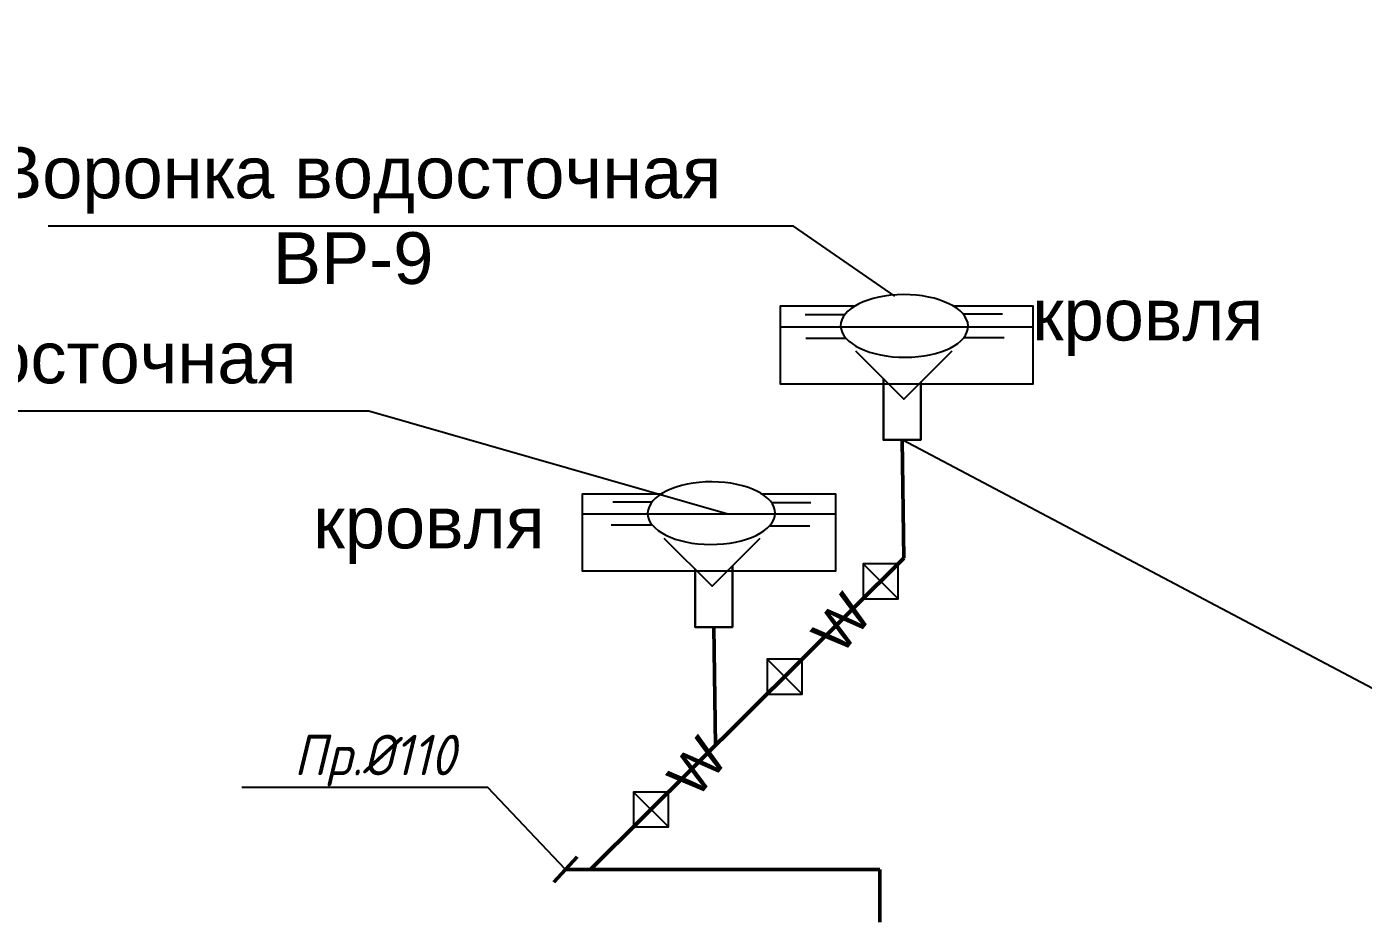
# Model space of a CAD drawing. Header units: millimetres. Extents: x -10178924 to 11692288, y -947381 to 58396.
# Drawn here: x -143243 to -134998, y 4410 to 9937 of the extents above; entities that cross this region are included whole.
import ezdxf
from ezdxf import colors
from ezdxf.entities.mleader import LeaderData, LeaderLine
from ezdxf.math import Vec2, Vec3

# ---------------------------------------------------------------- set-up
doc = ezdxf.new("R2010")
doc.units = ezdxf.units.MM
doc.layers.add('_0', color=7, linetype='Continuous', lineweight=25)
doc.layers.add('PDF _Текст', color=7, linetype='Continuous', lineweight=5)
for name, color, linetype in [('PDF _PDF _0', 7, 'Continuous'), ('PDF _PDF _ЗАЛИВКА', 7, 'Continuous'), ('ВК_Выноски', 7, 'Continuous')]:
    doc.layers.add(name, color=color, linetype=linetype)
doc.styles.add('ISOCPEUR', font='isocpeui.ttf', dxfattribs={"width": 0.9})
doc.styles.add('PDF Arial', font='arial.ttf')
doc.styles.add('PDF ArialMT', font='arial.ttf')
doc.styles.add('ТЕКСТ', font='arial.ttf', dxfattribs={"height": 200})

# ---------------------------------------------------------------- blocks, each defined once
blk = doc.blocks.new('_None')

msp = doc.modelspace()

# ---------------------------------------------------------------- linework, layer by layer
for p, q in [((-138083, 6622.4, -2956.2), (-137867.4, 6406.9, -2956.2)), ((-137867.4, 6622.4, -2956.2), (-138083, 6406.9, -2956.2)), ((-138675.4, 6033.1, -2956.2), (-138459.8, 5817.6, -2956.2)), ((-138459.8, 6033.1, -2956.2), (-138675.4, 5817.6, -2956.2)), ((-139499.5, 5213.4, -2956.2), (-139283.9, 4997.9, -2956.2)), ((-139283.9, 5213.4, -2956.2), (-139499.5, 4997.9, -2956.2))]:
    msp.add_line(p, q)
at = {"elevation": -2956.2}
for points in [[(-138083, 6406.9), (-137867.4, 6406.9), (-137867.4, 6622.4), (-138083, 6622.4)], [(-138675.4, 5817.6), (-138459.8, 5817.6), (-138459.8, 6033.1), (-138675.4, 6033.1)], [(-139499.5, 4997.9), (-139283.9, 4997.9), (-139283.9, 5213.4), (-139499.5, 5213.4)]]:
    msp.add_lwpolyline(points, close=True, dxfattribs=at)
at = {"layer": 'PDF _PDF _0', "lineweight": 25, "elevation": -2956.2}
for points in [[(-138134.1, 8212.4), (-138595, 8212.4), (-138595, 7732.3), (-137034, 7732.3), (-137034, 8212.4), (-137530.5, 8212.4)], [(-138595, 8083.5), (-137034, 8083.5)], [(-138199.9, 8157.5), (-138441.3, 8157.5)], [(-137223.3, 8163), (-137464.7, 8163)], [(-138188.9, 8012.1), (-138435.8, 8012.1)], [(-137212.3, 8017.6), (-137459.2, 8017.6)], [(-137536, 7935.3), (-137832.3, 7639), (-138128.6, 7935.3)], [(-138713.8, 7054.6), (-138252.9, 7054.6), (-138252.9, 6577.2), (-139813.9, 6577.2), (-139813.9, 7054.6), (-139317.3, 7054.6)], [(-138252.9, 6928.4), (-139813.9, 6928.4)], [(-139627.3, 7005.2), (-139383.2, 7005.2)], [(-138647.9, 6999.7), (-138406.5, 6999.7)], [(-139638.3, 6862.5), (-139391.4, 6862.5)], [(-138658.9, 6857), (-138412, 6857)], [(-139311.8, 6780.2), (-139015.5, 6483.9), (-138719.3, 6780.2)]]:
    msp.add_lwpolyline(points, dxfattribs=at)
at = {"layer": 'PDF _PDF _0', "lineweight": 25}
for centre, major_axis, ratio, start_param, end_param in [((-137828.7, 8089.9, -2956.2), (-393.2, 2.2), 0.491962, 0.016061, 6.299246), ((-139019.3, 6934.6, -2956.2), (393.3, 1.6), 0.49138, 6.271226, 12.554411)]:
    msp.add_ellipse(centre, major_axis=major_axis, ratio=ratio, start_param=start_param, end_param=end_param, dxfattribs=at)
at = {"layer": 'PDF _PDF _ЗАЛИВКА', "lineweight": 50}
for p, q in [((-137832.3, 6656.7, -2956.2), (-137843.3, 7386.6, -2956.2)), ((-139764.3, 4735.1, -2956.2), (-137832.3, 6656.7, -2956.2)), ((-138993.6, 5501.7, -2956.2), (-139004.6, 6231.6, -2956.2)), ((-139990.8, 4656.9, -4434.3), (-139848.3, 4813.2, -1478.1))]:
    msp.add_line(p, q, dxfattribs=at)
at = {"layer": 'PDF _PDF _ЗАЛИВКА', "lineweight": 25, "elevation": -2956.2}
for points in [[(-137887.2, 8272.8), (-138512.7, 8706.2), (-143110.6, 8706.2)], [(-134940.6, 5851.6), (-137843.3, 7386.6)]]:
    msp.add_lwpolyline(points, dxfattribs=at)
at = {"layer": 'PDF _PDF _ЗАЛИВКА', "lineweight": 30, "elevation": -2956.2}
for points in [[(-137958.5, 7765.2), (-137958.5, 7386.6), (-137728.1, 7386.6), (-137728.1, 7743.3)], [(-138889.3, 6610.1), (-138889.3, 6231.6), (-139119.8, 6231.6), (-139119.8, 6588.2)]]:
    msp.add_lwpolyline(points, dxfattribs=at)
at = {"layer": 'PDF _PDF _ЗАЛИВКА', "lineweight": 25}
msp.add_lwpolyline([(-138917.4, 6928.4), (-141133.2, 7564.1), (-145731.1, 7564.1)], dxfattribs=at)
at = {"layer": 'PDF _PDF _ЗАЛИВКА', "lineweight": 50, "elevation": -2956.2}
for points in [[(-137980.6, 4735.1), (-139919.6, 4735.1)], [(-137980.6, 4409.9), (-137980.6, 4735.1)]]:
    msp.add_lwpolyline(points, dxfattribs=at)

# ---------------------------------------------------------------- texts
at = {"layer": 'PDF _Текст', "attachment_point": 4, "style": 'PDF ArialMT'}
for s, insert, char_height in [('Воронка водосточная', (-143444.8, 8989.4, -2956.2), 318.926), ('ВР-9', (-141724.6, 8506.5, -2956.2), 318.93), ('кровля', (-137041.5, 8111.5, -2956.2), 318.93), ('Воронка водосточная', (-146065.4, 7847.3), 318.926), ('кровля', (-141475.8, 6828.9, -2956.2), 318.93)]:
    msp.add_mtext(s, dxfattribs=dict(at, insert=insert, char_height=char_height))
at = {"layer": 'PDF _Текст', "color": 7, "char_height": 250, "attachment_point": 7, "rotation": 51.41006, "style": 'PDF Arial'}
for insert in [(-138220.9, 6047.4, -2956.2), (-139111.7, 5161.3, -2956.2)]:
    msp.add_mtext('W', dxfattribs=dict(at, insert=insert))

# ---------------------------------------------------------------- leaders
at = {"layer": '_0'}
ml = msp.add_multileader_mtext('Standard', dxfattribs=at)
ml.set_content('\\A1;{\\fISOCPEUR|b0|i0|c204|p34;\\C256;Приямок \\fISOCPEUR|b0|i0|c0|p34;1000\\fISOCPEUR|b0|i0|c204|p34;х\\fISOCPEUR|b0|i0|c0|p34;1000\\fISOCPEUR|b0|i0|c204|p34;х\\fISOCPEUR|b0|i0|c0|p34;800(h)\\fISOCPEUR|b0|i0|c204|p34; Уточнить в томе ТМ\\fISOCPEUR|b0|i0|c0|p34;\\P\\fISOCPEUR|b0|i0|c204|p34;с насосом дренажным \\A0; \\H0.91667x;ГНОМ 10-10Г\\A1;\\H1.09091x; \\PN=1,1 кВт\\fISOCPEUR|b0|i0|c0|p34;  (1 \\fISOCPEUR|b0|i0|c204|p34;раб\\fISOCPEUR|b0|i0|c0|p34;. 1 \\fISOCPEUR|b0|i0|c204|p34;рез\\fISOCPEUR|b0|i0|c0|p34;.)}', color=1, style='ТЕКСТ')
ml.set_leader_properties(lineweight=13)
ml.set_arrow_properties(name='NONE')
ml.build(insert=Vec2(0, 0))
ml.multileader.update_dxf_attribs({"text_left_attachment_type": 6, "text_right_attachment_type": 6, "dogleg_length": 100, "arrow_head_size": 600, "scale": 100})
ctx = ml.context
ctx.base_point, ctx.scale, ctx.char_height, ctx.arrow_head_size, ctx.landing_gap_size, ctx.plane_origin = Vec3(-134220.6, 11285.5), 100, 250, 600, 0.18, Vec3(-112450.5, 116447.3)
ctx.left_attachment, ctx.right_attachment, ctx.text_align_type = 6, 6, 1
notes = []
notes.append((ctx, [(0, (1, 1, 0), (-134420.6, 11285.5), (1, 0), 200, [(0, [(-135949.2, 11058.9)], 0, [])])]))
ctx.mtext.insert, ctx.mtext.alignment, ctx.mtext.flow_direction = Vec3(-130507.9, 11610.5), 2, 5
at = {"layer": 'ВК_Выноски'}
ml = msp.add_multileader_mtext('Standard', dxfattribs=at)
ml.set_content('{\\W0.9;Пр.%%C110 }', color=7, style='ISOCPEUR')
ml.set_leader_properties(color=7, linetype='ByLayer', lineweight=-1)
ml.set_arrow_properties(name='NONE')
ml.build(insert=Vec2(0, 0))
ml.multileader.update_dxf_attribs({"text_left_attachment_type": 6, "text_right_attachment_type": 6, "dogleg_length": 0.36, "arrow_head_size": 300})
ctx = ml.context
ctx.base_point, ctx.char_height, ctx.arrow_head_size, ctx.landing_gap_size, ctx.plane_origin = Vec3(-141720.1, 5242), 250, 300, 100, Vec3(-138793.3, -19124.5)
ctx.left_attachment, ctx.right_attachment, ctx.text_align_type = 6, 6, 2
notes.append((ctx, [(1, (1, 1, 0), (-140398, 5242), (-1, 0), 100.4, [(0, [(-139919.6, 4735.1)], 0, [])])]))
ctx.mtext.insert, ctx.mtext.width, ctx.mtext.alignment, ctx.mtext.flow_direction = Vec3(-140598.4, 5567), 2239.87, 3, 5
for ctx, leaders in notes:
    for number, flags, end, landing, length, lines in leaders:
        leader = LeaderData()
        leader.index, (leader.has_last_leader_line, leader.has_dogleg_vector, leader.attachment_direction) = number, flags
        leader.last_leader_point, leader.dogleg_vector, leader.dogleg_length = Vec3(end), Vec3(landing), length
        for number, points, colour, breaks in lines:
            line = LeaderLine()
            line.index, line.vertices, line.color, line.breaks = number, Vec3.list(points), colors.encode_raw_color(colour), breaks
            leader.lines.append(line)
        ctx.leaders.append(leader)

doc.saveas('drawing.dxf')
